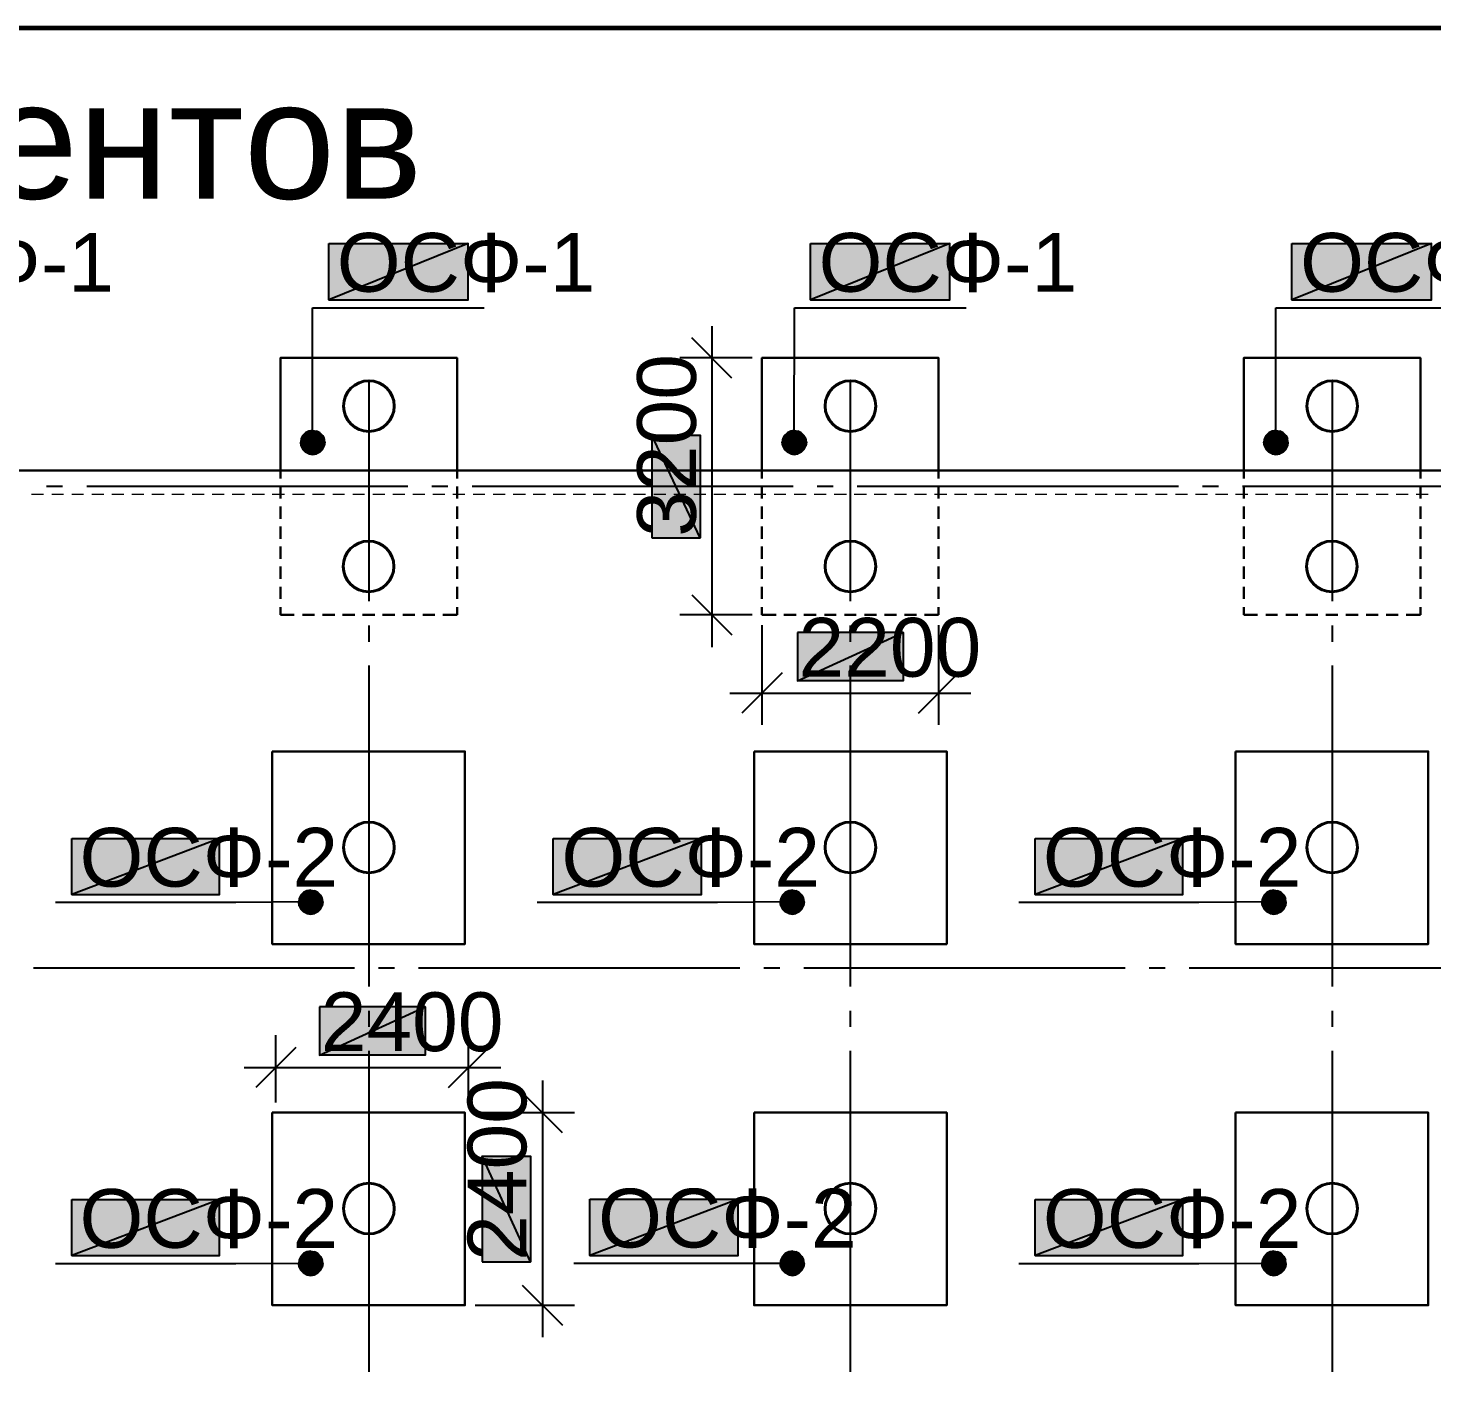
# Model space of a CAD drawing. Extents: x 8 to 21351, y 0 to 420.
# Drawn here: x 9042 to 9129.4, y 207.7 to 292.1 of the extents above; entities that cross this region are included whole.
import ezdxf

# ---------------------------------------------------------------- set-up
doc = ezdxf.new("R2010")
doc.units = 0
doc.styles.add('TEYPDFCAD_TEXT', font='arial.ttf')

msp = doc.modelspace()

# ---------------------------------------------------------------- hatches: boundary and pattern name
at = {"true_color": 0xffffff}
h = msp.add_hatch(color=0, dxfattribs=at)
h.paths.add_polyline_path([(9060.71, 278.702), (9069.389, 278.702), (9060.71, 275.188)])
h.paths.add_polyline_path([(9069.389, 278.702), (9060.71, 275.188), (9069.389, 275.188)])
h = msp.add_hatch(color=0, dxfattribs=at)
h.paths.add_polyline_path([(9090.703, 278.702), (9099.382, 278.702), (9090.703, 275.188)])
h.paths.add_polyline_path([(9099.382, 278.702), (9090.703, 275.188), (9099.382, 275.188)])
h = msp.add_hatch(color=0, dxfattribs=at)
h.paths.add_polyline_path([(9120.697, 278.702), (9129.396, 278.702), (9120.697, 275.188)])
h.paths.add_polyline_path([(9129.396, 278.702), (9120.697, 275.188), (9129.396, 275.188)])
h = msp.add_hatch(color=7)
h.paths.add_polyline_path([(9059.461, 267.017), (9059.25, 266.912), (9059.694, 266.319)])
h.paths.add_polyline_path([(9059.25, 266.912), (9059.694, 266.319), (9059.08, 266.742)])
h.paths.add_polyline_path([(9059.694, 266.319), (9059.08, 266.742), (9058.975, 266.552)])
h = msp.add_hatch(color=7)
h.paths.add_polyline_path([(9060.139, 266.912), (9059.927, 267.017), (9059.694, 266.319)])
h.paths.add_polyline_path([(9059.927, 267.017), (9059.694, 266.319), (9059.694, 267.06)])
h.paths.add_polyline_path([(9059.694, 266.319), (9059.694, 267.06), (9059.461, 267.017)])
h = msp.add_hatch(color=7)
h.paths.add_polyline_path([(9060.456, 266.319), (9060.414, 266.552), (9059.694, 266.319)])
h.paths.add_polyline_path([(9060.414, 266.552), (9059.694, 266.319), (9060.308, 266.742)])
h.paths.add_polyline_path([(9059.694, 266.319), (9060.308, 266.742), (9060.139, 266.912)])
h = msp.add_hatch(color=0, dxfattribs=at)
h.paths.add_polyline_path([(9080.819, 260.371), (9083.824, 260.371), (9080.819, 266.764)])
h.paths.add_polyline_path([(9083.824, 260.371), (9080.819, 266.764), (9083.824, 266.764)])
h = msp.add_hatch(color=7)
h.paths.add_polyline_path([(9089.476, 267.017), (9089.264, 266.912), (9089.687, 266.319)])
h.paths.add_polyline_path([(9089.264, 266.912), (9089.687, 266.319), (9089.095, 266.742)])
h.paths.add_polyline_path([(9089.687, 266.319), (9089.095, 266.742), (9088.989, 266.552)])
h = msp.add_hatch(color=7)
h.paths.add_polyline_path([(9090.132, 266.912), (9089.92, 267.017), (9089.687, 266.319)])
h.paths.add_polyline_path([(9089.92, 267.017), (9089.687, 266.319), (9089.687, 267.06)])
h.paths.add_polyline_path([(9089.687, 266.319), (9089.687, 267.06), (9089.476, 267.017)])
h = msp.add_hatch(color=7)
h.paths.add_polyline_path([(9090.449, 266.319), (9090.407, 266.552), (9089.687, 266.319)])
h.paths.add_polyline_path([(9090.407, 266.552), (9089.687, 266.319), (9090.301, 266.742)])
h.paths.add_polyline_path([(9089.687, 266.319), (9090.301, 266.742), (9090.132, 266.912)])
h = msp.add_hatch(color=7)
h.paths.add_polyline_path([(9119.469, 267.017), (9119.257, 266.912), (9119.702, 266.319)])
h.paths.add_polyline_path([(9119.257, 266.912), (9119.702, 266.319), (9119.088, 266.742)])
h.paths.add_polyline_path([(9119.702, 266.319), (9119.088, 266.742), (9118.982, 266.552)])
h = msp.add_hatch(color=7)
h.paths.add_polyline_path([(9120.146, 266.912), (9119.935, 267.017), (9119.702, 266.319)])
h.paths.add_polyline_path([(9119.935, 267.017), (9119.702, 266.319), (9119.702, 267.06)])
h.paths.add_polyline_path([(9119.702, 266.319), (9119.702, 267.06), (9119.469, 267.017)])
h = msp.add_hatch(color=7)
h.paths.add_polyline_path([(9120.443, 266.319), (9120.421, 266.552), (9119.702, 266.319)])
h.paths.add_polyline_path([(9120.421, 266.552), (9119.702, 266.319), (9120.316, 266.742)])
h.paths.add_polyline_path([(9119.702, 266.319), (9120.316, 266.742), (9120.146, 266.912)])
h = msp.add_hatch(color=7)
h.paths.add_polyline_path([(9058.975, 266.552), (9058.953, 266.319), (9059.694, 266.319)])
h.paths.add_polyline_path([(9058.953, 266.319), (9059.694, 266.319), (9058.975, 266.086)])
h.paths.add_polyline_path([(9059.694, 266.319), (9058.975, 266.086), (9059.08, 265.875)])
h = msp.add_hatch(color=7)
h.paths.add_polyline_path([(9059.08, 265.875), (9059.25, 265.705), (9059.694, 266.319)])
h.paths.add_polyline_path([(9059.25, 265.705), (9059.694, 266.319), (9059.461, 265.599)])
h.paths.add_polyline_path([(9059.694, 266.319), (9059.461, 265.599), (9059.694, 265.557)])
h = msp.add_hatch(color=7)
h.paths.add_polyline_path([(9059.694, 265.557), (9059.927, 265.599), (9059.694, 266.319)])
h.paths.add_polyline_path([(9059.927, 265.599), (9059.694, 266.319), (9060.139, 265.705)])
h.paths.add_polyline_path([(9059.694, 266.319), (9060.139, 265.705), (9060.308, 265.875)])
h = msp.add_hatch(color=7)
h.paths.add_polyline_path([(9060.308, 265.875), (9060.414, 266.086), (9059.694, 266.319)])
h.paths.add_polyline_path([(9060.414, 266.086), (9059.694, 266.319), (9060.456, 266.319)])
h = msp.add_hatch(color=7)
h.paths.add_polyline_path([(9088.989, 266.552), (9088.947, 266.319), (9089.687, 266.319)])
h.paths.add_polyline_path([(9088.947, 266.319), (9089.687, 266.319), (9088.989, 266.086)])
h.paths.add_polyline_path([(9089.687, 266.319), (9088.989, 266.086), (9089.095, 265.875)])
h = msp.add_hatch(color=7)
h.paths.add_polyline_path([(9089.095, 265.875), (9089.264, 265.705), (9089.687, 266.319)])
h.paths.add_polyline_path([(9089.264, 265.705), (9089.687, 266.319), (9089.476, 265.599)])
h.paths.add_polyline_path([(9089.687, 266.319), (9089.476, 265.599), (9089.687, 265.557)])
h = msp.add_hatch(color=7)
h.paths.add_polyline_path([(9089.687, 265.557), (9089.92, 265.599), (9089.687, 266.319)])
h.paths.add_polyline_path([(9089.92, 265.599), (9089.687, 266.319), (9090.132, 265.705)])
h.paths.add_polyline_path([(9089.687, 266.319), (9090.132, 265.705), (9090.301, 265.875)])
h = msp.add_hatch(color=7)
h.paths.add_polyline_path([(9090.301, 265.875), (9090.407, 266.086), (9089.687, 266.319)])
h.paths.add_polyline_path([(9090.407, 266.086), (9089.687, 266.319), (9090.449, 266.319)])
h = msp.add_hatch(color=7)
h.paths.add_polyline_path([(9118.982, 266.552), (9118.94, 266.319), (9119.702, 266.319)])
h.paths.add_polyline_path([(9118.94, 266.319), (9119.702, 266.319), (9118.982, 266.086)])
h.paths.add_polyline_path([(9119.702, 266.319), (9118.982, 266.086), (9119.088, 265.875)])
h = msp.add_hatch(color=7)
h.paths.add_polyline_path([(9119.088, 265.875), (9119.257, 265.705), (9119.702, 266.319)])
h.paths.add_polyline_path([(9119.257, 265.705), (9119.702, 266.319), (9119.469, 265.599)])
h.paths.add_polyline_path([(9119.702, 266.319), (9119.469, 265.599), (9119.702, 265.557)])
h = msp.add_hatch(color=7)
h.paths.add_polyline_path([(9119.702, 265.557), (9119.935, 265.599), (9119.702, 266.319)])
h.paths.add_polyline_path([(9119.935, 265.599), (9119.702, 266.319), (9120.146, 265.705)])
h.paths.add_polyline_path([(9119.702, 266.319), (9120.146, 265.705), (9120.316, 265.875)])
h = msp.add_hatch(color=7)
h.paths.add_polyline_path([(9120.316, 265.875), (9120.421, 266.086), (9119.702, 266.319)])
h.paths.add_polyline_path([(9120.421, 266.086), (9119.702, 266.319), (9120.443, 266.319)])
h = msp.add_hatch(color=0, dxfattribs=at)
h.paths.add_polyline_path([(9089.899, 254.466), (9089.899, 251.46), (9096.482, 254.466)])
h.paths.add_polyline_path([(9089.899, 251.46), (9096.482, 254.466), (9096.482, 251.46)])
h = msp.add_hatch(color=0, dxfattribs=at)
h.paths.add_polyline_path([(9044.687, 241.639), (9053.895, 241.639), (9044.687, 238.146)])
h.paths.add_polyline_path([(9053.895, 241.639), (9044.687, 238.146), (9053.895, 238.146)])
h = msp.add_hatch(color=0, dxfattribs=at)
h.paths.add_polyline_path([(9074.68, 241.639), (9083.909, 241.639), (9074.68, 238.146)])
h.paths.add_polyline_path([(9083.909, 241.639), (9074.68, 238.146), (9083.909, 238.146)])
h = msp.add_hatch(color=0, dxfattribs=at)
h.paths.add_polyline_path([(9104.695, 241.639), (9113.902, 241.639), (9104.695, 238.146)])
h.paths.add_polyline_path([(9113.902, 241.639), (9104.695, 238.146), (9113.902, 238.146)])
h = msp.add_hatch(color=7)
h.paths.add_polyline_path([(9058.848, 237.892), (9058.826, 237.68), (9059.567, 237.68)])
h.paths.add_polyline_path([(9058.826, 237.68), (9059.567, 237.68), (9058.848, 237.448)])
h.paths.add_polyline_path([(9059.567, 237.68), (9058.848, 237.448), (9058.953, 237.236)])
h = msp.add_hatch(color=7)
h.paths.add_polyline_path([(9059.334, 238.379), (9059.123, 238.273), (9059.567, 237.68)])
h.paths.add_polyline_path([(9059.123, 238.273), (9059.567, 237.68), (9058.953, 238.104)])
h.paths.add_polyline_path([(9059.567, 237.68), (9058.953, 238.104), (9058.848, 237.892)])
h = msp.add_hatch(color=7)
h.paths.add_polyline_path([(9060.012, 238.273), (9059.8, 238.379), (9059.567, 237.68)])
h.paths.add_polyline_path([(9059.8, 238.379), (9059.567, 237.68), (9059.567, 238.421)])
h.paths.add_polyline_path([(9059.567, 237.68), (9059.567, 238.421), (9059.334, 238.379)])
h = msp.add_hatch(color=7)
h.paths.add_polyline_path([(9060.329, 237.68), (9060.287, 237.892), (9059.567, 237.68)])
h.paths.add_polyline_path([(9060.287, 237.892), (9059.567, 237.68), (9060.181, 238.104)])
h.paths.add_polyline_path([(9059.567, 237.68), (9060.181, 238.104), (9060.012, 238.273)])
h = msp.add_hatch(color=7)
h.paths.add_polyline_path([(9088.862, 237.892), (9088.82, 237.68), (9089.582, 237.68)])
h.paths.add_polyline_path([(9088.82, 237.68), (9089.582, 237.68), (9088.862, 237.448)])
h.paths.add_polyline_path([(9089.582, 237.68), (9088.862, 237.448), (9088.968, 237.236)])
h = msp.add_hatch(color=7)
h.paths.add_polyline_path([(9089.349, 238.379), (9089.137, 238.273), (9089.582, 237.68)])
h.paths.add_polyline_path([(9089.137, 238.273), (9089.582, 237.68), (9088.968, 238.104)])
h.paths.add_polyline_path([(9089.582, 237.68), (9088.968, 238.104), (9088.862, 237.892)])
h = msp.add_hatch(color=7)
h.paths.add_polyline_path([(9090.005, 238.273), (9089.793, 238.379), (9089.582, 237.68)])
h.paths.add_polyline_path([(9089.793, 238.379), (9089.582, 237.68), (9089.582, 238.421)])
h.paths.add_polyline_path([(9089.582, 237.68), (9089.582, 238.421), (9089.349, 238.379)])
h = msp.add_hatch(color=7)
h.paths.add_polyline_path([(9090.322, 237.68), (9090.28, 237.892), (9089.582, 237.68)])
h.paths.add_polyline_path([(9090.28, 237.892), (9089.582, 237.68), (9090.174, 238.104)])
h.paths.add_polyline_path([(9089.582, 237.68), (9090.174, 238.104), (9090.005, 238.273)])
h = msp.add_hatch(color=7)
h.paths.add_polyline_path([(9118.855, 237.892), (9118.813, 237.68), (9119.575, 237.68)])
h.paths.add_polyline_path([(9118.813, 237.68), (9119.575, 237.68), (9118.855, 237.448)])
h.paths.add_polyline_path([(9119.575, 237.68), (9118.855, 237.448), (9118.961, 237.236)])
h = msp.add_hatch(color=7)
h.paths.add_polyline_path([(9119.342, 238.379), (9119.13, 238.273), (9119.575, 237.68)])
h.paths.add_polyline_path([(9119.13, 238.273), (9119.575, 237.68), (9118.961, 238.104)])
h.paths.add_polyline_path([(9119.575, 237.68), (9118.961, 238.104), (9118.855, 237.892)])
h = msp.add_hatch(color=7)
h.paths.add_polyline_path([(9120.019, 238.273), (9119.808, 238.379), (9119.575, 237.68)])
h.paths.add_polyline_path([(9119.808, 238.379), (9119.575, 237.68), (9119.575, 238.421)])
h.paths.add_polyline_path([(9119.575, 237.68), (9119.575, 238.421), (9119.342, 238.379)])
h = msp.add_hatch(color=7)
h.paths.add_polyline_path([(9120.316, 237.68), (9120.294, 237.892), (9119.575, 237.68)])
h.paths.add_polyline_path([(9120.294, 237.892), (9119.575, 237.68), (9120.189, 238.104)])
h.paths.add_polyline_path([(9119.575, 237.68), (9120.189, 238.104), (9120.019, 238.273)])
h = msp.add_hatch(color=7)
h.paths.add_polyline_path([(9058.953, 237.236), (9059.123, 237.067), (9059.567, 237.68)])
h.paths.add_polyline_path([(9059.123, 237.067), (9059.567, 237.68), (9059.334, 236.961)])
h.paths.add_polyline_path([(9059.567, 237.68), (9059.334, 236.961), (9059.567, 236.918)])
h = msp.add_hatch(color=7)
h.paths.add_polyline_path([(9059.567, 236.918), (9059.8, 236.961), (9059.567, 237.68)])
h.paths.add_polyline_path([(9059.8, 236.961), (9059.567, 237.68), (9060.012, 237.067)])
h.paths.add_polyline_path([(9059.567, 237.68), (9060.012, 237.067), (9060.181, 237.236)])
h = msp.add_hatch(color=7)
h.paths.add_polyline_path([(9060.181, 237.236), (9060.287, 237.448), (9059.567, 237.68)])
h.paths.add_polyline_path([(9060.287, 237.448), (9059.567, 237.68), (9060.329, 237.68)])
h = msp.add_hatch(color=7)
h.paths.add_polyline_path([(9088.968, 237.236), (9089.137, 237.067), (9089.582, 237.68)])
h.paths.add_polyline_path([(9089.137, 237.067), (9089.582, 237.68), (9089.349, 236.961)])
h.paths.add_polyline_path([(9089.582, 237.68), (9089.349, 236.961), (9089.582, 236.918)])
h = msp.add_hatch(color=7)
h.paths.add_polyline_path([(9089.582, 236.918), (9089.793, 236.961), (9089.582, 237.68)])
h.paths.add_polyline_path([(9089.793, 236.961), (9089.582, 237.68), (9090.005, 237.067)])
h.paths.add_polyline_path([(9089.582, 237.68), (9090.005, 237.067), (9090.174, 237.236)])
h = msp.add_hatch(color=7)
h.paths.add_polyline_path([(9090.174, 237.236), (9090.28, 237.448), (9089.582, 237.68)])
h.paths.add_polyline_path([(9090.28, 237.448), (9089.582, 237.68), (9090.322, 237.68)])
h = msp.add_hatch(color=7)
h.paths.add_polyline_path([(9118.961, 237.236), (9119.13, 237.067), (9119.575, 237.68)])
h.paths.add_polyline_path([(9119.13, 237.067), (9119.575, 237.68), (9119.342, 236.961)])
h.paths.add_polyline_path([(9119.575, 237.68), (9119.342, 236.961), (9119.575, 236.918)])
h = msp.add_hatch(color=7)
h.paths.add_polyline_path([(9119.575, 236.918), (9119.808, 236.961), (9119.575, 237.68)])
h.paths.add_polyline_path([(9119.808, 236.961), (9119.575, 237.68), (9120.019, 237.067)])
h.paths.add_polyline_path([(9119.575, 237.68), (9120.019, 237.067), (9120.189, 237.236)])
h = msp.add_hatch(color=7)
h.paths.add_polyline_path([(9120.189, 237.236), (9120.294, 237.448), (9119.575, 237.68)])
h.paths.add_polyline_path([(9120.294, 237.448), (9119.575, 237.68), (9120.316, 237.68)])
h = msp.add_hatch(color=0, dxfattribs=at)
h.paths.add_polyline_path([(9060.118, 231.14), (9060.118, 228.134), (9066.7, 231.14)])
h.paths.add_polyline_path([(9060.118, 228.134), (9066.7, 231.14), (9066.7, 228.134)])
h = msp.add_hatch(color=0, dxfattribs=at)
h.paths.add_polyline_path([(9070.256, 215.265), (9073.262, 215.265), (9070.256, 221.848)])
h.paths.add_polyline_path([(9073.262, 215.265), (9070.256, 221.848), (9073.262, 221.848)])
h = msp.add_hatch(color=0, dxfattribs=at)
h.paths.add_polyline_path([(9044.687, 219.138), (9053.895, 219.138), (9044.687, 215.646)])
h.paths.add_polyline_path([(9053.895, 219.138), (9044.687, 215.646), (9053.895, 215.646)])
h = msp.add_hatch(color=0, dxfattribs=at)
h.paths.add_polyline_path([(9076.966, 219.16), (9086.195, 219.16), (9076.966, 215.646)])
h.paths.add_polyline_path([(9086.195, 219.16), (9076.966, 215.646), (9086.195, 215.646)])
h = msp.add_hatch(color=0, dxfattribs=at)
h.paths.add_polyline_path([(9104.695, 219.138), (9113.902, 219.138), (9104.695, 215.646)])
h.paths.add_polyline_path([(9113.902, 219.138), (9104.695, 215.646), (9113.902, 215.646)])
h = msp.add_hatch(color=7)
h.paths.add_polyline_path([(9058.848, 215.392), (9058.826, 215.159), (9059.567, 215.159)])
h.paths.add_polyline_path([(9058.826, 215.159), (9059.567, 215.159), (9058.848, 214.926)])
h.paths.add_polyline_path([(9059.567, 215.159), (9058.848, 214.926), (9058.953, 214.736)])
h = msp.add_hatch(color=7)
h.paths.add_polyline_path([(9059.334, 215.879), (9059.123, 215.773), (9059.567, 215.159)])
h.paths.add_polyline_path([(9059.123, 215.773), (9059.567, 215.159), (9058.953, 215.604)])
h.paths.add_polyline_path([(9059.567, 215.159), (9058.953, 215.604), (9058.848, 215.392)])
h = msp.add_hatch(color=7)
h.paths.add_polyline_path([(9058.953, 214.736), (9059.123, 214.566), (9059.567, 215.159)])
h.paths.add_polyline_path([(9059.123, 214.566), (9059.567, 215.159), (9059.334, 214.461)])
h.paths.add_polyline_path([(9059.567, 215.159), (9059.334, 214.461), (9059.567, 214.418)])
h = msp.add_hatch(color=7)
h.paths.add_polyline_path([(9060.012, 215.773), (9059.8, 215.879), (9059.567, 215.159)])
h.paths.add_polyline_path([(9059.8, 215.879), (9059.567, 215.159), (9059.567, 215.921)])
h.paths.add_polyline_path([(9059.567, 215.159), (9059.567, 215.921), (9059.334, 215.879)])
h = msp.add_hatch(color=7)
h.paths.add_polyline_path([(9060.329, 215.159), (9060.287, 215.392), (9059.567, 215.159)])
h.paths.add_polyline_path([(9060.287, 215.392), (9059.567, 215.159), (9060.181, 215.604)])
h.paths.add_polyline_path([(9059.567, 215.159), (9060.181, 215.604), (9060.012, 215.773)])
h = msp.add_hatch(color=7)
h.paths.add_polyline_path([(9059.567, 214.418), (9059.8, 214.461), (9059.567, 215.159)])
h.paths.add_polyline_path([(9059.8, 214.461), (9059.567, 215.159), (9060.012, 214.566)])
h.paths.add_polyline_path([(9059.567, 215.159), (9060.012, 214.566), (9060.181, 214.736)])
h = msp.add_hatch(color=7)
h.paths.add_polyline_path([(9060.181, 214.736), (9060.287, 214.926), (9059.567, 215.159)])
h.paths.add_polyline_path([(9060.287, 214.926), (9059.567, 215.159), (9060.329, 215.159)])
h = msp.add_hatch(color=7)
h.paths.add_polyline_path([(9088.862, 215.392), (9088.82, 215.159), (9089.582, 215.159)])
h.paths.add_polyline_path([(9088.82, 215.159), (9089.582, 215.159), (9088.862, 214.926)])
h.paths.add_polyline_path([(9089.582, 215.159), (9088.862, 214.926), (9088.968, 214.736)])
h = msp.add_hatch(color=7)
h.paths.add_polyline_path([(9089.349, 215.879), (9089.137, 215.773), (9089.582, 215.159)])
h.paths.add_polyline_path([(9089.137, 215.773), (9089.582, 215.159), (9088.968, 215.604)])
h.paths.add_polyline_path([(9089.582, 215.159), (9088.968, 215.604), (9088.862, 215.392)])
h = msp.add_hatch(color=7)
h.paths.add_polyline_path([(9088.968, 214.736), (9089.137, 214.566), (9089.582, 215.159)])
h.paths.add_polyline_path([(9089.137, 214.566), (9089.582, 215.159), (9089.349, 214.461)])
h.paths.add_polyline_path([(9089.582, 215.159), (9089.349, 214.461), (9089.582, 214.418)])
h = msp.add_hatch(color=7)
h.paths.add_polyline_path([(9090.005, 215.773), (9089.793, 215.879), (9089.582, 215.159)])
h.paths.add_polyline_path([(9089.793, 215.879), (9089.582, 215.159), (9089.582, 215.921)])
h.paths.add_polyline_path([(9089.582, 215.159), (9089.582, 215.921), (9089.349, 215.879)])
h = msp.add_hatch(color=7)
h.paths.add_polyline_path([(9090.322, 215.159), (9090.28, 215.392), (9089.582, 215.159)])
h.paths.add_polyline_path([(9090.28, 215.392), (9089.582, 215.159), (9090.174, 215.604)])
h.paths.add_polyline_path([(9089.582, 215.159), (9090.174, 215.604), (9090.005, 215.773)])
h = msp.add_hatch(color=7)
h.paths.add_polyline_path([(9089.582, 214.418), (9089.793, 214.461), (9089.582, 215.159)])
h.paths.add_polyline_path([(9089.793, 214.461), (9089.582, 215.159), (9090.005, 214.566)])
h.paths.add_polyline_path([(9089.582, 215.159), (9090.005, 214.566), (9090.174, 214.736)])
h = msp.add_hatch(color=7)
h.paths.add_polyline_path([(9090.174, 214.736), (9090.28, 214.926), (9089.582, 215.159)])
h.paths.add_polyline_path([(9090.28, 214.926), (9089.582, 215.159), (9090.322, 215.159)])
h = msp.add_hatch(color=7)
h.paths.add_polyline_path([(9118.855, 215.392), (9118.813, 215.159), (9119.575, 215.159)])
h.paths.add_polyline_path([(9118.813, 215.159), (9119.575, 215.159), (9118.855, 214.926)])
h.paths.add_polyline_path([(9119.575, 215.159), (9118.855, 214.926), (9118.961, 214.736)])
h = msp.add_hatch(color=7)
h.paths.add_polyline_path([(9119.342, 215.879), (9119.13, 215.773), (9119.575, 215.159)])
h.paths.add_polyline_path([(9119.13, 215.773), (9119.575, 215.159), (9118.961, 215.604)])
h.paths.add_polyline_path([(9119.575, 215.159), (9118.961, 215.604), (9118.855, 215.392)])
h = msp.add_hatch(color=7)
h.paths.add_polyline_path([(9118.961, 214.736), (9119.13, 214.566), (9119.575, 215.159)])
h.paths.add_polyline_path([(9119.13, 214.566), (9119.575, 215.159), (9119.342, 214.461)])
h.paths.add_polyline_path([(9119.575, 215.159), (9119.342, 214.461), (9119.575, 214.418)])
h = msp.add_hatch(color=7)
h.paths.add_polyline_path([(9120.019, 215.773), (9119.808, 215.879), (9119.575, 215.159)])
h.paths.add_polyline_path([(9119.808, 215.879), (9119.575, 215.159), (9119.575, 215.921)])
h.paths.add_polyline_path([(9119.575, 215.159), (9119.575, 215.921), (9119.342, 215.879)])
h = msp.add_hatch(color=7)
h.paths.add_polyline_path([(9120.316, 215.159), (9120.294, 215.392), (9119.575, 215.159)])
h.paths.add_polyline_path([(9120.294, 215.392), (9119.575, 215.159), (9120.189, 215.604)])
h.paths.add_polyline_path([(9119.575, 215.159), (9120.189, 215.604), (9120.019, 215.773)])
h = msp.add_hatch(color=7)
h.paths.add_polyline_path([(9119.575, 214.418), (9119.808, 214.461), (9119.575, 215.159)])
h.paths.add_polyline_path([(9119.808, 214.461), (9119.575, 215.159), (9120.019, 214.566)])
h.paths.add_polyline_path([(9119.575, 215.159), (9120.019, 214.566), (9120.189, 214.736)])
h = msp.add_hatch(color=7)
h.paths.add_polyline_path([(9120.189, 214.736), (9120.294, 214.926), (9119.575, 215.159)])
h.paths.add_polyline_path([(9120.294, 214.926), (9119.575, 215.159), (9120.316, 215.159)])

# ---------------------------------------------------------------- linework, layer by layer
at = {"color": 7, "lineweight": 25}
for p, q in [((9059.694, 266.319), (9059.694, 274.701)), ((9059.694, 274.701), (9070.383, 274.701)), ((9089.687, 266.319), (9089.709, 274.701)), ((9089.709, 274.701), (9100.398, 274.701)), ((9119.702, 266.319), (9119.702, 274.701)), ((9119.702, 274.701), (9130.391, 274.701)), ((9084.565, 273.558), (9084.565, 253.555)), ((9085.814, 270.319), (9083.316, 272.817)), ((9087.063, 271.568), (9082.575, 271.568)), ((9063.187, 270.087), (9063.187, 256.413)), ((9093.18, 270.087), (9093.18, 256.413)), ((9123.194, 270.087), (9123.194, 256.413)), ((9044.116, 263.567), (9043.121, 263.567)), ((9065.621, 263.567), (9045.618, 263.567)), ((9068.119, 263.567), (9067.124, 263.567)), ((9089.624, 263.567), (9069.621, 263.567)), ((9092.122, 263.567), (9091.127, 263.567)), ((9113.627, 263.567), (9093.624, 263.567)), ((9116.125, 263.567), (9115.13, 263.567)), ((9137.63, 263.567), (9117.627, 263.567)), ((9083.316, 256.815), (9085.814, 254.317)), ((9087.063, 255.566), (9082.575, 255.566)), ((9063.187, 254.91), (9063.187, 253.894)), ((9087.677, 254.931), (9087.677, 248.708)), ((9093.18, 254.91), (9093.18, 253.894)), ((9098.683, 254.931), (9098.683, 248.708)), ((9123.194, 254.91), (9123.194, 253.894)), ((9063.187, 252.412), (9063.187, 232.41)), ((9088.947, 251.947), (9086.428, 249.449)), ((9093.18, 252.412), (9093.18, 232.41)), ((9097.434, 249.449), (9099.932, 251.947)), ((9123.194, 252.412), (9123.194, 232.41)), ((9085.687, 250.698), (9100.694, 250.698)), ((9054.911, 237.638), (9043.671, 237.638)), ((9059.567, 237.68), (9054.911, 237.638)), ((9084.904, 237.638), (9073.685, 237.638)), ((9089.582, 237.68), (9084.904, 237.638)), ((9114.897, 237.638), (9103.679, 237.638)), ((9119.575, 237.68), (9114.897, 237.638)), ((9062.298, 233.553), (9042.295, 233.553)), ((9064.795, 233.553), (9063.801, 233.553)), ((9086.301, 233.553), (9066.298, 233.553)), ((9088.798, 233.553), (9087.804, 233.553)), ((9110.304, 233.553), (9090.301, 233.553)), ((9112.801, 233.553), (9111.807, 233.553)), ((9134.307, 233.553), (9114.304, 233.553)), ((9063.187, 230.907), (9063.187, 229.891)), ((9093.18, 230.907), (9093.18, 229.891)), ((9123.194, 230.907), (9123.194, 229.891)), ((9057.408, 225.192), (9057.408, 229.383)), ((9069.41, 225.192), (9069.41, 229.383)), ((9058.657, 228.621), (9056.159, 226.124)), ((9063.187, 228.41), (9063.187, 208.407)), ((9068.161, 226.124), (9070.659, 228.621)), ((9093.18, 228.41), (9093.18, 208.407)), ((9123.194, 228.41), (9123.194, 208.407)), ((9055.419, 227.372), (9071.421, 227.372)), ((9074.003, 226.568), (9074.003, 210.566)), ((9075.252, 223.308), (9072.754, 225.806)), ((9069.812, 224.557), (9076.014, 224.557)), ((9054.911, 215.138), (9043.671, 215.138)), ((9059.567, 215.159), (9054.911, 215.138)), ((9087.19, 215.159), (9075.971, 215.159)), ((9089.582, 215.159), (9087.19, 215.159)), ((9114.897, 215.138), (9103.679, 215.138)), ((9119.575, 215.159), (9114.897, 215.138)), ((9072.754, 213.804), (9075.252, 211.307)), ((9069.812, 212.556), (9076.014, 212.556))]:
    msp.add_line(p, q, dxfattribs=at)
at = {"color": 0, "lineweight": 0, "true_color": 0xffffff}
for p, q in [((9060.71, 275.188), (9069.389, 275.188)), ((9090.703, 275.188), (9099.382, 275.188)), ((9120.697, 275.188), (9129.396, 275.188)), ((9044.687, 238.146), (9053.895, 238.146)), ((9074.68, 238.146), (9083.909, 238.146)), ((9104.695, 238.146), (9113.902, 238.146)), ((9044.687, 215.646), (9053.895, 215.646)), ((9076.966, 215.646), (9086.195, 215.646)), ((9104.695, 215.646), (9113.902, 215.646))]:
    msp.add_line(p, q, dxfattribs=at)
at = {"color": 7, "lineweight": 30}
for p, q in [((9058.551, 264.562), (9057.683, 264.562)), ((9057.683, 264.562), (9057.683, 264.054)), ((9059.8, 264.562), (9059.059, 264.562)), ((9061.07, 264.562), (9060.308, 264.562)), ((9062.319, 264.562), (9061.557, 264.562)), ((9063.568, 264.562), (9062.806, 264.562)), ((9064.817, 264.562), (9064.055, 264.562)), ((9066.065, 264.562), (9065.303, 264.562)), ((9067.314, 264.562), (9066.552, 264.562)), ((9068.69, 264.562), (9067.801, 264.562)), ((9068.69, 264.054), (9068.69, 264.562)), ((9088.566, 264.562), (9087.677, 264.562)), ((9087.677, 264.562), (9087.677, 264.054)), ((9089.814, 264.562), (9089.052, 264.562)), ((9091.063, 264.562), (9090.301, 264.562)), ((9092.312, 264.562), (9091.571, 264.562)), ((9093.561, 264.562), (9092.82, 264.562)), ((9094.81, 264.562), (9094.069, 264.562)), ((9096.059, 264.562), (9095.318, 264.562)), ((9097.307, 264.562), (9096.567, 264.562)), ((9098.683, 264.562), (9097.815, 264.562)), ((9098.683, 264.054), (9098.683, 264.562)), ((9118.559, 264.562), (9117.691, 264.562)), ((9117.691, 264.562), (9117.691, 264.054)), ((9119.808, 264.562), (9119.067, 264.562)), ((9121.056, 264.562), (9120.316, 264.562)), ((9122.305, 264.562), (9121.564, 264.562)), ((9123.554, 264.562), (9122.813, 264.562)), ((9124.824, 264.562), (9124.062, 264.562)), ((9126.073, 264.562), (9125.311, 264.562)), ((9127.322, 264.562), (9126.56, 264.562)), ((9128.698, 264.562), (9127.809, 264.562)), ((9128.698, 264.054), (9128.698, 264.562)), ((9057.683, 263.567), (9057.683, 262.805)), ((9068.69, 262.805), (9068.69, 263.567)), ((9087.677, 263.567), (9087.677, 262.805)), ((9098.683, 262.805), (9098.683, 263.567)), ((9117.691, 263.567), (9117.691, 262.805)), ((9128.698, 262.805), (9128.698, 263.567)), ((9057.683, 262.318), (9057.683, 261.557)), ((9068.69, 261.557), (9068.69, 262.318)), ((9087.677, 262.318), (9087.677, 261.557)), ((9098.683, 261.557), (9098.683, 262.318)), ((9117.691, 262.318), (9117.691, 261.557)), ((9128.698, 261.557), (9128.698, 262.318)), ((9057.683, 261.07), (9057.683, 260.308)), ((9068.69, 260.308), (9068.69, 261.07)), ((9087.677, 261.07), (9087.677, 260.308)), ((9098.683, 260.308), (9098.683, 261.07)), ((9117.691, 261.07), (9117.691, 260.308)), ((9128.698, 260.308), (9128.698, 261.07)), ((9057.683, 259.821), (9057.683, 259.059)), ((9068.69, 259.059), (9068.69, 259.821)), ((9087.677, 259.821), (9087.677, 259.059)), ((9098.683, 259.059), (9098.683, 259.821)), ((9117.691, 259.821), (9117.691, 259.059)), ((9128.698, 259.059), (9128.698, 259.821)), ((9057.683, 258.572), (9057.683, 257.81)), ((9068.69, 257.81), (9068.69, 258.572)), ((9087.677, 258.572), (9087.677, 257.81)), ((9098.683, 257.81), (9098.683, 258.572)), ((9117.691, 258.572), (9117.691, 257.81)), ((9128.698, 257.81), (9128.698, 258.572)), ((9057.683, 257.302), (9057.683, 256.561)), ((9068.69, 256.561), (9068.69, 257.302)), ((9087.677, 257.302), (9087.677, 256.561)), ((9098.683, 256.561), (9098.683, 257.302)), ((9117.691, 257.302), (9117.691, 256.561)), ((9128.698, 256.561), (9128.698, 257.302)), ((9057.683, 256.053), (9057.683, 255.566)), ((9057.683, 255.566), (9058.551, 255.566)), ((9059.059, 255.566), (9059.8, 255.566)), ((9060.308, 255.566), (9061.07, 255.566)), ((9061.557, 255.566), (9062.319, 255.566)), ((9062.806, 255.566), (9063.568, 255.566)), ((9064.055, 255.566), (9064.817, 255.566)), ((9065.303, 255.566), (9066.065, 255.566)), ((9066.552, 255.566), (9067.314, 255.566)), ((9067.801, 255.566), (9068.69, 255.566)), ((9068.69, 255.566), (9068.69, 256.053)), ((9087.677, 256.053), (9087.677, 255.566)), ((9087.677, 255.566), (9088.566, 255.566)), ((9089.052, 255.566), (9089.814, 255.566)), ((9090.301, 255.566), (9091.063, 255.566)), ((9091.571, 255.566), (9092.312, 255.566)), ((9092.82, 255.566), (9093.561, 255.566)), ((9094.069, 255.566), (9094.81, 255.566)), ((9095.318, 255.566), (9096.059, 255.566)), ((9096.567, 255.566), (9097.307, 255.566)), ((9097.815, 255.566), (9098.683, 255.566)), ((9098.683, 255.566), (9098.683, 256.053)), ((9117.691, 256.053), (9117.691, 255.566)), ((9117.691, 255.566), (9118.559, 255.566)), ((9119.067, 255.566), (9119.808, 255.566)), ((9120.316, 255.566), (9121.056, 255.566)), ((9121.564, 255.566), (9122.305, 255.566)), ((9122.813, 255.566), (9123.554, 255.566)), ((9124.062, 255.566), (9124.824, 255.566)), ((9125.311, 255.566), (9126.073, 255.566)), ((9126.56, 255.566), (9127.322, 255.566)), ((9127.809, 255.566), (9128.698, 255.566)), ((9128.698, 255.566), (9128.698, 256.053))]:
    msp.add_line(p, q, dxfattribs=at)
at = {"color": 7, "lineweight": 5}
for p, q in [((9042.93, 263.059), (9042.189, 263.059)), ((9044.179, 263.059), (9043.438, 263.059)), ((9045.428, 263.059), (9044.687, 263.059)), ((9046.677, 263.059), (9045.936, 263.059)), ((9047.926, 263.059), (9047.185, 263.059)), ((9049.174, 263.059), (9048.434, 263.059)), ((9050.444, 263.059), (9049.682, 263.059)), ((9051.693, 263.059), (9050.931, 263.059)), ((9052.942, 263.059), (9052.18, 263.059)), ((9054.191, 263.059), (9053.429, 263.059)), ((9055.44, 263.059), (9054.678, 263.059)), ((9056.689, 263.059), (9055.927, 263.059)), ((9057.937, 263.059), (9057.175, 263.059)), ((9059.186, 263.059), (9058.445, 263.059)), ((9060.435, 263.059), (9059.694, 263.059)), ((9061.684, 263.059), (9060.943, 263.059)), ((9062.933, 263.059), (9062.192, 263.059)), ((9064.182, 263.059), (9063.441, 263.059)), ((9065.43, 263.059), (9064.69, 263.059)), ((9066.679, 263.059), (9065.938, 263.059)), ((9067.928, 263.059), (9067.187, 263.059)), ((9069.177, 263.059), (9068.436, 263.059)), ((9070.426, 263.059), (9069.685, 263.059)), ((9071.696, 263.059), (9070.934, 263.059)), ((9072.945, 263.059), (9072.183, 263.059)), ((9074.193, 263.059), (9073.431, 263.059)), ((9075.442, 263.059), (9074.68, 263.059)), ((9076.691, 263.059), (9075.929, 263.059)), ((9077.94, 263.059), (9077.178, 263.059)), ((9079.189, 263.059), (9078.427, 263.059)), ((9080.438, 263.059), (9079.676, 263.059)), ((9081.686, 263.059), (9080.946, 263.059)), ((9082.935, 263.059), (9082.194, 263.059)), ((9084.184, 263.059), (9083.443, 263.059)), ((9085.433, 263.059), (9084.692, 263.059)), ((9086.682, 263.059), (9085.941, 263.059)), ((9087.931, 263.059), (9087.19, 263.059)), ((9089.179, 263.059), (9088.439, 263.059)), ((9090.428, 263.059), (9089.687, 263.059)), ((9091.677, 263.059), (9090.936, 263.059)), ((9092.947, 263.059), (9092.185, 263.059)), ((9094.196, 263.059), (9093.434, 263.059)), ((9095.445, 263.059), (9094.683, 263.059)), ((9096.694, 263.059), (9095.932, 263.059)), ((9097.942, 263.059), (9097.18, 263.059)), ((9099.191, 263.059), (9098.429, 263.059)), ((9100.44, 263.059), (9099.678, 263.059)), ((9101.689, 263.059), (9100.927, 263.059)), ((9102.938, 263.059), (9102.197, 263.059)), ((9104.187, 263.059), (9103.446, 263.059)), ((9105.435, 263.059), (9104.695, 263.059)), ((9106.684, 263.059), (9105.943, 263.059)), ((9107.933, 263.059), (9107.192, 263.059)), ((9109.182, 263.059), (9108.441, 263.059)), ((9110.431, 263.059), (9109.69, 263.059)), ((9111.68, 263.059), (9110.939, 263.059)), ((9112.928, 263.059), (9112.188, 263.059)), ((9114.198, 263.059), (9113.436, 263.059)), ((9115.447, 263.059), (9114.685, 263.059)), ((9116.696, 263.059), (9115.934, 263.059)), ((9117.945, 263.059), (9117.183, 263.059)), ((9119.194, 263.059), (9118.432, 263.059)), ((9120.443, 263.059), (9119.681, 263.059)), ((9121.691, 263.059), (9120.929, 263.059)), ((9122.94, 263.059), (9122.178, 263.059)), ((9124.189, 263.059), (9123.448, 263.059)), ((9125.438, 263.059), (9124.697, 263.059)), ((9126.687, 263.059), (9125.946, 263.059)), ((9127.936, 263.059), (9127.195, 263.059)), ((9129.184, 263.059), (9128.444, 263.059))]:
    msp.add_line(p, q, dxfattribs=at)
at = {"lineweight": 60}
msp.add_lwpolyline([(8810.817, 5.122), (9205.808, 5.122), (9205.808, 292.121), (8810.817, 292.121)], close=True, dxfattribs=at)
at = {"color": 0, "true_color": 0xffffff}
for points in [[(9060.71, 278.702), (9069.389, 278.702), (9060.71, 275.188)], [(9069.389, 278.702), (9060.71, 275.188), (9069.389, 275.188)], [(9090.703, 278.702), (9099.382, 278.702), (9090.703, 275.188)], [(9099.382, 278.702), (9090.703, 275.188), (9099.382, 275.188)], [(9120.697, 278.702), (9129.396, 278.702), (9120.697, 275.188)], [(9129.396, 278.702), (9120.697, 275.188), (9129.396, 275.188)], [(9080.819, 260.371), (9083.824, 260.371), (9080.819, 266.764)], [(9083.824, 260.371), (9080.819, 266.764), (9083.824, 266.764)], [(9089.899, 254.466), (9089.899, 251.46), (9096.482, 254.466)], [(9089.899, 251.46), (9096.482, 254.466), (9096.482, 251.46)], [(9044.687, 241.639), (9053.895, 241.639), (9044.687, 238.146)], [(9053.895, 241.639), (9044.687, 238.146), (9053.895, 238.146)], [(9074.68, 241.639), (9083.909, 241.639), (9074.68, 238.146)], [(9083.909, 241.639), (9074.68, 238.146), (9083.909, 238.146)], [(9104.695, 241.639), (9113.902, 241.639), (9104.695, 238.146)], [(9113.902, 241.639), (9104.695, 238.146), (9113.902, 238.146)], [(9060.118, 231.14), (9060.118, 228.134), (9066.7, 231.14)], [(9060.118, 228.134), (9066.7, 231.14), (9066.7, 228.134)], [(9070.256, 215.265), (9073.262, 215.265), (9070.256, 221.848)], [(9073.262, 215.265), (9070.256, 221.848), (9073.262, 221.848)], [(9044.687, 219.138), (9053.895, 219.138), (9044.687, 215.646)], [(9053.895, 219.138), (9044.687, 215.646), (9053.895, 215.646)], [(9076.966, 219.16), (9086.195, 219.16), (9076.966, 215.646)], [(9086.195, 219.16), (9076.966, 215.646), (9086.195, 215.646)], [(9104.695, 219.138), (9113.902, 219.138), (9104.695, 215.646)], [(9113.902, 219.138), (9104.695, 215.646), (9113.902, 215.646)]]:
    msp.add_lwpolyline(points, close=True, dxfattribs=at)
at = {"color": 7, "lineweight": 30}
for points in [[(9057.683, 264.562), (9057.683, 271.568), (9068.69, 271.568), (9068.69, 264.562)], [(9087.677, 264.562), (9087.677, 271.568), (9098.683, 271.568), (9098.683, 264.562)], [(9117.691, 264.562), (9117.691, 271.568), (9128.698, 271.568), (9128.698, 264.562)], [(8852.176, 264.562), (9184.197, 264.562), (9184.197, 172.551), (8852.176, 172.551)], [(9057.175, 247.057), (9069.177, 247.057), (9069.177, 235.056), (9057.175, 235.056)], [(9087.19, 247.057), (9099.191, 247.057), (9099.191, 235.056), (9087.19, 235.056)], [(9117.183, 247.057), (9129.184, 247.057), (9129.184, 235.056), (9117.183, 235.056)], [(9057.175, 224.557), (9069.177, 224.557), (9069.177, 212.556), (9057.175, 212.556)], [(9087.19, 224.557), (9099.191, 224.557), (9099.191, 212.556), (9087.19, 212.556)], [(9117.183, 224.557), (9129.184, 224.557), (9129.184, 212.556), (9117.183, 212.556)]]:
    msp.add_lwpolyline(points, close=True, dxfattribs=at)
at = {"color": 7}
for points in [[(9059.694, 266.319), (9059.08, 266.742), (9058.975, 266.552)], [(9059.25, 266.912), (9059.694, 266.319), (9059.08, 266.742)], [(9059.461, 267.017), (9059.25, 266.912), (9059.694, 266.319)], [(9059.694, 266.319), (9059.694, 267.06), (9059.461, 267.017)], [(9059.927, 267.017), (9059.694, 266.319), (9059.694, 267.06)], [(9060.139, 266.912), (9059.927, 267.017), (9059.694, 266.319)], [(9059.694, 266.319), (9060.308, 266.742), (9060.139, 266.912)], [(9060.414, 266.552), (9059.694, 266.319), (9060.308, 266.742)], [(9089.687, 266.319), (9089.095, 266.742), (9088.989, 266.552)], [(9089.264, 266.912), (9089.687, 266.319), (9089.095, 266.742)], [(9089.476, 267.017), (9089.264, 266.912), (9089.687, 266.319)], [(9089.687, 266.319), (9089.687, 267.06), (9089.476, 267.017)], [(9089.92, 267.017), (9089.687, 266.319), (9089.687, 267.06)], [(9090.132, 266.912), (9089.92, 267.017), (9089.687, 266.319)], [(9089.687, 266.319), (9090.301, 266.742), (9090.132, 266.912)], [(9090.407, 266.552), (9089.687, 266.319), (9090.301, 266.742)], [(9119.702, 266.319), (9119.088, 266.742), (9118.982, 266.552)], [(9119.257, 266.912), (9119.702, 266.319), (9119.088, 266.742)], [(9119.469, 267.017), (9119.257, 266.912), (9119.702, 266.319)], [(9119.702, 266.319), (9119.702, 267.06), (9119.469, 267.017)], [(9119.935, 267.017), (9119.702, 266.319), (9119.702, 267.06)], [(9120.146, 266.912), (9119.935, 267.017), (9119.702, 266.319)], [(9119.702, 266.319), (9120.316, 266.742), (9120.146, 266.912)], [(9120.421, 266.552), (9119.702, 266.319), (9120.316, 266.742)], [(9058.975, 266.552), (9058.953, 266.319), (9059.694, 266.319)], [(9058.953, 266.319), (9059.694, 266.319), (9058.975, 266.086)], [(9059.694, 266.319), (9058.975, 266.086), (9059.08, 265.875)], [(9059.08, 265.875), (9059.25, 265.705), (9059.694, 266.319)], [(9059.25, 265.705), (9059.694, 266.319), (9059.461, 265.599)], [(9059.694, 266.319), (9059.461, 265.599), (9059.694, 265.557)], [(9060.456, 266.319), (9060.414, 266.552), (9059.694, 266.319)], [(9059.694, 265.557), (9059.927, 265.599), (9059.694, 266.319)], [(9059.927, 265.599), (9059.694, 266.319), (9060.139, 265.705)], [(9059.694, 266.319), (9060.139, 265.705), (9060.308, 265.875)], [(9060.308, 265.875), (9060.414, 266.086), (9059.694, 266.319)], [(9060.414, 266.086), (9059.694, 266.319), (9060.456, 266.319)], [(9088.989, 266.552), (9088.947, 266.319), (9089.687, 266.319)], [(9088.947, 266.319), (9089.687, 266.319), (9088.989, 266.086)], [(9089.687, 266.319), (9088.989, 266.086), (9089.095, 265.875)], [(9089.095, 265.875), (9089.264, 265.705), (9089.687, 266.319)], [(9089.264, 265.705), (9089.687, 266.319), (9089.476, 265.599)], [(9089.687, 266.319), (9089.476, 265.599), (9089.687, 265.557)], [(9090.449, 266.319), (9090.407, 266.552), (9089.687, 266.319)], [(9089.687, 265.557), (9089.92, 265.599), (9089.687, 266.319)], [(9089.92, 265.599), (9089.687, 266.319), (9090.132, 265.705)], [(9089.687, 266.319), (9090.132, 265.705), (9090.301, 265.875)], [(9090.301, 265.875), (9090.407, 266.086), (9089.687, 266.319)], [(9090.407, 266.086), (9089.687, 266.319), (9090.449, 266.319)], [(9118.982, 266.552), (9118.94, 266.319), (9119.702, 266.319)], [(9118.94, 266.319), (9119.702, 266.319), (9118.982, 266.086)], [(9119.702, 266.319), (9118.982, 266.086), (9119.088, 265.875)], [(9119.088, 265.875), (9119.257, 265.705), (9119.702, 266.319)], [(9119.257, 265.705), (9119.702, 266.319), (9119.469, 265.599)], [(9119.702, 266.319), (9119.469, 265.599), (9119.702, 265.557)], [(9120.443, 266.319), (9120.421, 266.552), (9119.702, 266.319)], [(9119.702, 265.557), (9119.935, 265.599), (9119.702, 266.319)], [(9119.935, 265.599), (9119.702, 266.319), (9120.146, 265.705)], [(9119.702, 266.319), (9120.146, 265.705), (9120.316, 265.875)], [(9120.316, 265.875), (9120.421, 266.086), (9119.702, 266.319)], [(9120.421, 266.086), (9119.702, 266.319), (9120.443, 266.319)], [(9058.848, 237.892), (9058.826, 237.68), (9059.567, 237.68)], [(9059.567, 237.68), (9058.953, 238.104), (9058.848, 237.892)], [(9059.123, 238.273), (9059.567, 237.68), (9058.953, 238.104)], [(9059.334, 238.379), (9059.123, 238.273), (9059.567, 237.68)], [(9059.567, 237.68), (9059.567, 238.421), (9059.334, 238.379)], [(9059.8, 238.379), (9059.567, 237.68), (9059.567, 238.421)], [(9060.012, 238.273), (9059.8, 238.379), (9059.567, 237.68)], [(9059.567, 237.68), (9060.181, 238.104), (9060.012, 238.273)], [(9060.287, 237.892), (9059.567, 237.68), (9060.181, 238.104)], [(9060.329, 237.68), (9060.287, 237.892), (9059.567, 237.68)], [(9088.862, 237.892), (9088.82, 237.68), (9089.582, 237.68)], [(9089.582, 237.68), (9088.968, 238.104), (9088.862, 237.892)], [(9089.137, 238.273), (9089.582, 237.68), (9088.968, 238.104)], [(9089.349, 238.379), (9089.137, 238.273), (9089.582, 237.68)], [(9089.582, 237.68), (9089.582, 238.421), (9089.349, 238.379)], [(9089.793, 238.379), (9089.582, 237.68), (9089.582, 238.421)], [(9090.005, 238.273), (9089.793, 238.379), (9089.582, 237.68)], [(9089.582, 237.68), (9090.174, 238.104), (9090.005, 238.273)], [(9090.28, 237.892), (9089.582, 237.68), (9090.174, 238.104)], [(9090.322, 237.68), (9090.28, 237.892), (9089.582, 237.68)], [(9118.855, 237.892), (9118.813, 237.68), (9119.575, 237.68)], [(9119.575, 237.68), (9118.961, 238.104), (9118.855, 237.892)], [(9119.13, 238.273), (9119.575, 237.68), (9118.961, 238.104)], [(9119.342, 238.379), (9119.13, 238.273), (9119.575, 237.68)], [(9119.575, 237.68), (9119.575, 238.421), (9119.342, 238.379)], [(9119.808, 238.379), (9119.575, 237.68), (9119.575, 238.421)], [(9120.019, 238.273), (9119.808, 238.379), (9119.575, 237.68)], [(9119.575, 237.68), (9120.189, 238.104), (9120.019, 238.273)], [(9120.294, 237.892), (9119.575, 237.68), (9120.189, 238.104)], [(9120.316, 237.68), (9120.294, 237.892), (9119.575, 237.68)], [(9058.826, 237.68), (9059.567, 237.68), (9058.848, 237.448)], [(9059.567, 237.68), (9058.848, 237.448), (9058.953, 237.236)], [(9058.953, 237.236), (9059.123, 237.067), (9059.567, 237.68)], [(9059.123, 237.067), (9059.567, 237.68), (9059.334, 236.961)], [(9059.567, 237.68), (9059.334, 236.961), (9059.567, 236.918)], [(9059.567, 236.918), (9059.8, 236.961), (9059.567, 237.68)], [(9059.8, 236.961), (9059.567, 237.68), (9060.012, 237.067)], [(9059.567, 237.68), (9060.012, 237.067), (9060.181, 237.236)], [(9060.181, 237.236), (9060.287, 237.448), (9059.567, 237.68)], [(9060.287, 237.448), (9059.567, 237.68), (9060.329, 237.68)], [(9088.82, 237.68), (9089.582, 237.68), (9088.862, 237.448)], [(9089.582, 237.68), (9088.862, 237.448), (9088.968, 237.236)], [(9088.968, 237.236), (9089.137, 237.067), (9089.582, 237.68)], [(9089.137, 237.067), (9089.582, 237.68), (9089.349, 236.961)], [(9089.582, 237.68), (9089.349, 236.961), (9089.582, 236.918)], [(9089.582, 236.918), (9089.793, 236.961), (9089.582, 237.68)], [(9089.793, 236.961), (9089.582, 237.68), (9090.005, 237.067)], [(9089.582, 237.68), (9090.005, 237.067), (9090.174, 237.236)], [(9090.174, 237.236), (9090.28, 237.448), (9089.582, 237.68)], [(9090.28, 237.448), (9089.582, 237.68), (9090.322, 237.68)], [(9118.813, 237.68), (9119.575, 237.68), (9118.855, 237.448)], [(9119.575, 237.68), (9118.855, 237.448), (9118.961, 237.236)], [(9118.961, 237.236), (9119.13, 237.067), (9119.575, 237.68)], [(9119.13, 237.067), (9119.575, 237.68), (9119.342, 236.961)], [(9119.575, 237.68), (9119.342, 236.961), (9119.575, 236.918)], [(9119.575, 236.918), (9119.808, 236.961), (9119.575, 237.68)], [(9119.808, 236.961), (9119.575, 237.68), (9120.019, 237.067)], [(9119.575, 237.68), (9120.019, 237.067), (9120.189, 237.236)], [(9120.189, 237.236), (9120.294, 237.448), (9119.575, 237.68)], [(9120.294, 237.448), (9119.575, 237.68), (9120.316, 237.68)], [(9058.848, 215.392), (9058.826, 215.159), (9059.567, 215.159)], [(9058.826, 215.159), (9059.567, 215.159), (9058.848, 214.926)], [(9059.567, 215.159), (9058.953, 215.604), (9058.848, 215.392)], [(9059.567, 215.159), (9058.848, 214.926), (9058.953, 214.736)], [(9059.123, 215.773), (9059.567, 215.159), (9058.953, 215.604)], [(9058.953, 214.736), (9059.123, 214.566), (9059.567, 215.159)], [(9059.334, 215.879), (9059.123, 215.773), (9059.567, 215.159)], [(9059.123, 214.566), (9059.567, 215.159), (9059.334, 214.461)], [(9059.567, 215.159), (9059.567, 215.921), (9059.334, 215.879)], [(9059.567, 215.159), (9059.334, 214.461), (9059.567, 214.418)], [(9059.8, 215.879), (9059.567, 215.159), (9059.567, 215.921)], [(9060.012, 215.773), (9059.8, 215.879), (9059.567, 215.159)], [(9059.567, 215.159), (9060.181, 215.604), (9060.012, 215.773)], [(9060.287, 215.392), (9059.567, 215.159), (9060.181, 215.604)], [(9060.329, 215.159), (9060.287, 215.392), (9059.567, 215.159)], [(9059.567, 214.418), (9059.8, 214.461), (9059.567, 215.159)], [(9059.8, 214.461), (9059.567, 215.159), (9060.012, 214.566)], [(9059.567, 215.159), (9060.012, 214.566), (9060.181, 214.736)], [(9060.181, 214.736), (9060.287, 214.926), (9059.567, 215.159)], [(9060.287, 214.926), (9059.567, 215.159), (9060.329, 215.159)], [(9088.862, 215.392), (9088.82, 215.159), (9089.582, 215.159)], [(9088.82, 215.159), (9089.582, 215.159), (9088.862, 214.926)], [(9089.582, 215.159), (9088.968, 215.604), (9088.862, 215.392)], [(9089.582, 215.159), (9088.862, 214.926), (9088.968, 214.736)], [(9089.137, 215.773), (9089.582, 215.159), (9088.968, 215.604)], [(9088.968, 214.736), (9089.137, 214.566), (9089.582, 215.159)], [(9089.349, 215.879), (9089.137, 215.773), (9089.582, 215.159)], [(9089.137, 214.566), (9089.582, 215.159), (9089.349, 214.461)], [(9089.582, 215.159), (9089.582, 215.921), (9089.349, 215.879)], [(9089.582, 215.159), (9089.349, 214.461), (9089.582, 214.418)], [(9089.793, 215.879), (9089.582, 215.159), (9089.582, 215.921)], [(9090.005, 215.773), (9089.793, 215.879), (9089.582, 215.159)], [(9089.582, 215.159), (9090.174, 215.604), (9090.005, 215.773)], [(9090.28, 215.392), (9089.582, 215.159), (9090.174, 215.604)], [(9090.322, 215.159), (9090.28, 215.392), (9089.582, 215.159)], [(9089.582, 214.418), (9089.793, 214.461), (9089.582, 215.159)], [(9089.793, 214.461), (9089.582, 215.159), (9090.005, 214.566)], [(9089.582, 215.159), (9090.005, 214.566), (9090.174, 214.736)], [(9090.174, 214.736), (9090.28, 214.926), (9089.582, 215.159)], [(9090.28, 214.926), (9089.582, 215.159), (9090.322, 215.159)], [(9118.855, 215.392), (9118.813, 215.159), (9119.575, 215.159)], [(9118.813, 215.159), (9119.575, 215.159), (9118.855, 214.926)], [(9119.575, 215.159), (9118.961, 215.604), (9118.855, 215.392)], [(9119.575, 215.159), (9118.855, 214.926), (9118.961, 214.736)], [(9119.13, 215.773), (9119.575, 215.159), (9118.961, 215.604)], [(9118.961, 214.736), (9119.13, 214.566), (9119.575, 215.159)], [(9119.342, 215.879), (9119.13, 215.773), (9119.575, 215.159)], [(9119.13, 214.566), (9119.575, 215.159), (9119.342, 214.461)], [(9119.575, 215.159), (9119.575, 215.921), (9119.342, 215.879)], [(9119.575, 215.159), (9119.342, 214.461), (9119.575, 214.418)], [(9119.808, 215.879), (9119.575, 215.159), (9119.575, 215.921)], [(9120.019, 215.773), (9119.808, 215.879), (9119.575, 215.159)], [(9119.575, 215.159), (9120.189, 215.604), (9120.019, 215.773)], [(9120.294, 215.392), (9119.575, 215.159), (9120.189, 215.604)], [(9120.316, 215.159), (9120.294, 215.392), (9119.575, 215.159)], [(9119.575, 214.418), (9119.808, 214.461), (9119.575, 215.159)], [(9119.808, 214.461), (9119.575, 215.159), (9120.019, 214.566)], [(9119.575, 215.159), (9120.019, 214.566), (9120.189, 214.736)], [(9120.189, 214.736), (9120.294, 214.926), (9119.575, 215.159)], [(9120.294, 214.926), (9119.575, 215.159), (9120.316, 215.159)]]:
    msp.add_lwpolyline(points, close=True, dxfattribs=at)
at = {"color": 7, "lineweight": 40}
for centre in [(9063.197, 268.573), (9093.191, 268.573), (9123.205, 268.573), (9063.176, 258.583), (9093.191, 258.583), (9123.184, 258.583), (9063.197, 241.078), (9093.191, 241.078), (9123.205, 241.078), (9063.197, 218.578), (9093.191, 218.578), (9123.205, 218.578)]:
    msp.add_circle(centre, 1.577, dxfattribs=at)

# ---------------------------------------------------------------- texts
at = {"color": 7, "style": 'TEYPDFCAD_TEXT'}
for s, height, p in [('фундаментов', 7.32014, (9001.54, 281.495)), ('ОСФ-1', 3.6618, (9031.204, 275.696)), ('ОСФ-1', 3.6618, (9061.197, 275.696)), ('ОСФ-1', 3.6618, (9091.211, 275.696)), ('ОСФ-1', 3.6618, (9121.205, 275.696)), ('2200', 3.6618, (9089.963, 251.714)), ('ОСФ-2', 3.6618, (9045.174, 238.633)), ('ОСФ-2', 3.6618, (9075.188, 238.633)), ('ОСФ-2', 3.6618, (9105.181, 238.633)), ('2400', 3.6618, (9060.202, 228.388)), ('ОСФ-2', 3.6618, (9045.174, 216.133)), ('ОСФ-2', 3.6618, (9077.474, 216.154)), ('ОСФ-2', 3.6618, (9105.181, 216.133))]:
    msp.add_text(s, height=height, dxfattribs=at).set_placement(p)
for s, p in [('3200', (9083.57, 260.435)), ('2400', (9073.008, 215.328))]:
    msp.add_text(s, height=3.6618, rotation=90, dxfattribs=at).set_placement(p)

doc.saveas('drawing.dxf')
